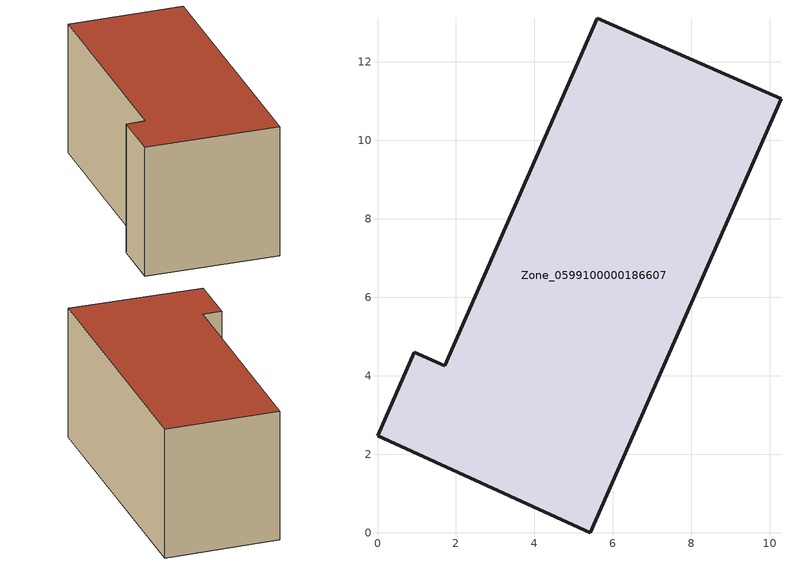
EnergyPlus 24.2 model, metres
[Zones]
Zone_0599100000186607
 floor ground (C_G): 5.42,0 0,2.47 0.93,4.6 1.71,4.25 5.6,13.11 10.28,11.06 z0
 wall outside (C_F): 5.42,0 10.28,11.06 5.6,13.11 1.71,4.25 0.93,4.6 0,2.47 5.42,0 z0:6.01
 roof outside (C_R): 0,2.47 5.42,0 10.28,11.06 5.6,13.11 1.71,4.25 0.93,4.6 z6.01
[BUILDING]
Pand.0599100000186607: North Axis=0; Terrain=City; Loads Convergence Tolerance Value=0.04; Temperature Convergence Tolerance Value=0.4; Solar Distribution=FullExterior; Maximum Number of Warmup Days=25; Minimum Number of Warmup Days=1
[Site:Location]
Rotterdam.The.Hague.AP_ZH_NLD Design_Conditions: Latitude=51.96; Longitude=4.45; Time Zone=1; Elevation=-4.5
[SITE:GROUNDTEMPERATURE:BUILDINGSURFACE]
18, 18, 18, 18, 18, 18, 18, 18, 18, 18, 18, 18
[MATERIAL] Thermal Absorptance=0.9; Solar Absorptance=0.7; Visible Absorptance=0.7
Name | Roughness | Thickness | Conductivity | Density | Specific Heat
G.TC.1975-1991 | MediumSmooth | 0.15 | 0.288461 | 540 | 1210
F.TC.1975-1991 | Rough | 0.3 | 0.230769 | 1920 | 840
R.TC.1975-1991 | MediumRough | 0.2 | 0.153846 | 1500 | 1000
[CONSTRUCTION]
C_G: G.TC.1975-1991
C_F: F.TC.1975-1991
C_R: R.TC.1975-1991
[ZONE]
Zone_0599100000186607: Type=1; Multiplier=1; Ceiling Height=Autocalculate; Volume=Autocalculate; Floor Area=autocalculate; Part of Total Floor Area=Yes
[ZONEINFILTRATION:DESIGNFLOWRATE]
Infil_Zone_0599100000186607: Zone or ZoneList or Space or SpaceList=Zone_0599100000186607; Schedule=AlwaysOn; Design Flow Rate Calculation Method=Flow/Area; Flow Rate per Floor Area=0.003; Constant Term Coefficient=1; Temperature Term Coefficient=0; Velocity Term Coefficient=0; Velocity Squared Term Coefficient=0
[HVACTEMPLATE:ZONE:IDEALLOADSAIRSYSTEM]
Zone_0599100000186607: Maximum Heating Supply Air Temperature=50; Minimum Cooling Supply Air Temperature=13; Maximum Heating Supply Air Humidity Ratio=0.0156; Minimum Cooling Supply Air Humidity Ratio=0.0077; Heating Limit=NoLimit; Cooling Limit=NoLimit; Dehumidification Control Type=ConstantSensibleHeatRatio; Cooling Sensible Heat Ratio=0.7; Dehumidification Setpoint=60; Humidification Control Type=None; Humidification Setpoint=30; Outdoor Air Method=None; Outdoor Air Flow Rate per Person=0.00944; Outdoor Air Flow Rate per Zone Floor Area=0; Outdoor Air Flow Rate per Zone=0; Demand Controlled Ventilation Type=None; Outdoor Air Economizer Type=NoEconomizer; Heat Recovery Type=None; Sensible Heat Recovery Effectiveness=0.7; Latent Heat Recovery Effectiveness=0.65
[ZONECONTROL:THERMOSTAT]
ThermostatControl_Zone_0599100000186607: Zone or ZoneList=Zone_0599100000186607; Control Type Schedule=DualSetpointControlType; Control 1=Thermostat_Zone_0599100000186607; Temperature Difference Between Cutout And Setpoint=0
[THERMOSTATSETPOINT:DUALSETPOINT]
Thermostat_Zone_0599100000186607: Heating Setpoint Temperature Schedule=HeatingSetpoint_Zone_0599100000186607; Cooling Setpoint Temperature Schedule=CoolingSetpoint_Zone_0599100000186607
[SCHEDULE:COMPACT]
HeatingSetpoint_Zone_0599100000186607: Through: 12/31, For: AllDays, Until: 24:00, 21
CoolingSetpoint_Zone_0599100000186607: Through: 12/31, For: AllDays, Until: 24:00, 24
DualSetpointControlType: Through: 12/31, For: AllDays, Until: 24:00, 4
AlwaysOn: Through: 12/31, For: AllDays, Until: 24:00, 1
